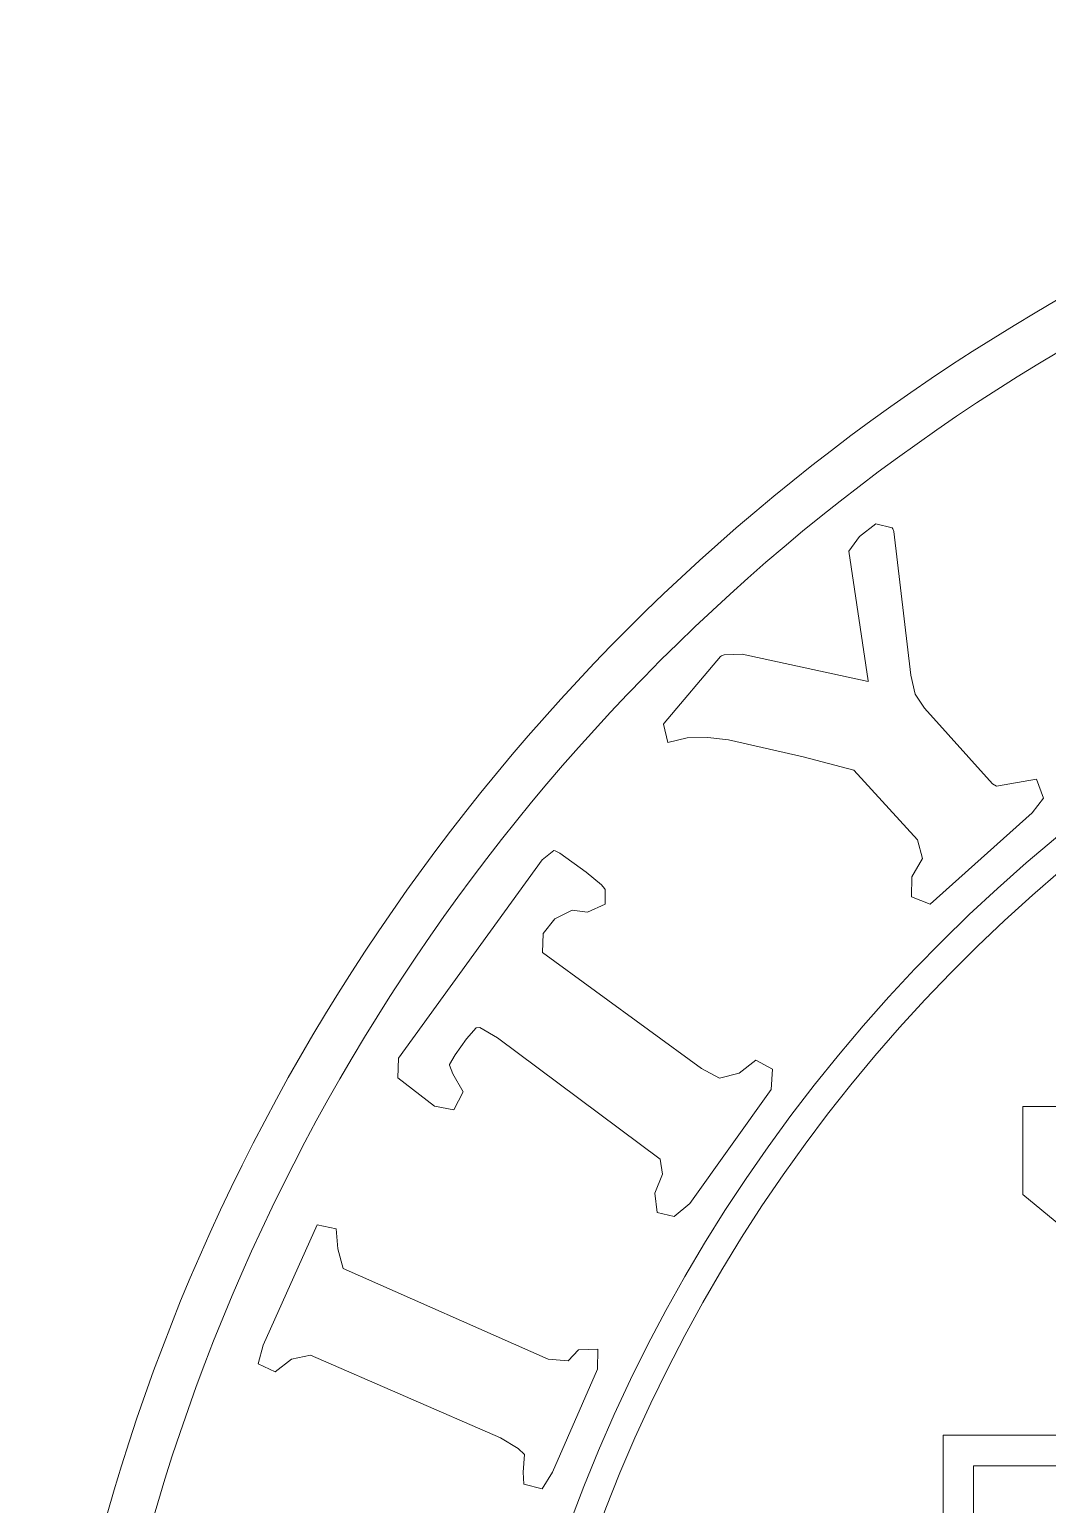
# Model space of a CAD drawing. Extents: x 0 to 34, y 0 to 22.
# Drawn here: x 31.35 to 31.798, y 2.25 to 2.9 of the extents above; entities that cross this region are included whole.
import ezdxf

# ---------------------------------------------------------------- set-up
doc = ezdxf.new("R2010")
doc.units = 0
doc.header["$LTSCALE"] = 0.01
doc.header["$MEASUREMENT"] = 0
doc.layers.get('0').update_dxf_attribs({"lineweight": 20})
doc.layers.add('G-ANNO-LOGO-COA~', color=7, linetype='Continuous', lineweight=20)

# ---------------------------------------------------------------- blocks, each defined once
blk = doc.blocks.new('LOGO_COA')
at = {"color": 0, "linetype": 'ByBlock', "lineweight": -2}
for points in [[(-0.49787, 0.2354), (-0.49787, 0.28086), (-0.43516, 0.28086)], [(-0.43517, 0.3641), (-0.46278, 0.38695), (-0.46278, 0.42569), (-0.42434, 0.42569)]]:
    blk.add_lwpolyline(points, dxfattribs=at)
for points in [[(-0.55946, 0.57959), (-0.59227, 0.58706), (-0.60134, 0.58806), (-0.61044, 0.58793), (-0.61899, 0.58584), (-0.6209, 0.59394), (-0.62064, 0.59438), (-0.59581, 0.62373), (-0.59539, 0.62404), (-0.59425, 0.6245), (-0.58621, 0.62485), (-0.53086, 0.61268), (-0.53081, 0.6131), (-0.53938, 0.67011), (-0.53461, 0.6766), (-0.52738, 0.6821), (-0.52023, 0.68042), (-0.51998, 0.68002), (-0.51955, 0.67878), (-0.51202, 0.61547), (-0.5101, 0.60717), (-0.50609, 0.601), (-0.47609, 0.56774), (-0.47431, 0.56671), (-0.45672, 0.56972), (-0.45369, 0.56136), (-0.45863, 0.55496), (-0.50356, 0.51471), (-0.51178, 0.51795), (-0.51159, 0.52681), (-0.50691, 0.53484), (-0.50916, 0.54304), (-0.53706, 0.57365)], [(-0.62361, 0.37893), (-0.62469, 0.38745), (-0.62135, 0.39581), (-0.62233, 0.40243), (-0.62241, 0.40251), (-0.69389, 0.45589), (-0.70174, 0.46047), (-0.70322, 0.46029), (-0.70331, 0.46023), (-0.70751, 0.45542), (-0.71257, 0.44836), (-0.71506, 0.44406), (-0.7151, 0.44387), (-0.71357, 0.44004), (-0.70909, 0.43206), (-0.71316, 0.42418), (-0.72163, 0.42579), (-0.7378, 0.43823), (-0.73755, 0.44697), (-0.67431, 0.53427), (-0.66919, 0.53841), (-0.66859, 0.53826), (-0.66654, 0.53721), (-0.65485, 0.52886), (-0.64824, 0.52316), (-0.64682, 0.52157), (-0.64656, 0.52114), (-0.64659, 0.51469), (-0.65437, 0.51117), (-0.66101, 0.51203), (-0.66875, 0.50819), (-0.67389, 0.50174), (-0.6742, 0.49346), (-0.60421, 0.44239), (-0.5962, 0.43808), (-0.58756, 0.44033), (-0.5803, 0.44599), (-0.5729, 0.442), (-0.57354, 0.43312), (-0.60925, 0.38287), (-0.61624, 0.37724)], [(-0.68487, 0.27512), (-0.69261, 0.27973), (-0.77617, 0.31613), (-0.78463, 0.31438), (-0.7918, 0.30878), (-0.7993, 0.31227), (-0.79707, 0.32054), (-0.77331, 0.37348), (-0.76487, 0.37181), (-0.76416, 0.3629), (-0.76185, 0.35424), (-0.67169, 0.3144), (-0.66288, 0.31368), (-0.65827, 0.31843), (-0.64979, 0.31885), (-0.64986, 0.30995), (-0.66972, 0.26469), (-0.67435, 0.25725), (-0.6823, 0.25941), (-0.68266, 0.26456), (-0.68206, 0.27239)], [(0.00036, -0.67772), (0.46028, -0.33239), (0.46103, 0.20285), (0.48006, 0.23963), (0.48006, 0.26743), (-0.48443, 0.26743), (-0.48443, 0.23954), (-0.4599, 0.20203), (-0.45868, -0.33227)]]:
    blk.add_lwpolyline(points, close=True, dxfattribs=at)
for radius in [0.89999, 0.87999, 0.70499]:
    blk.add_circle((0.0001, -0.00018), radius, dxfattribs=at)
blk.add_arc((0.0001, -0.00018), 0.69249, 90.84819, 269.75422, dxfattribs=at)

msp = doc.modelspace()

# ---------------------------------------------------------------- block references
at = {"layer": 'G-ANNO-LOGO-COA~'}
msp.add_blockref('LOGO_COA', (32.25, 2), dxfattribs=at)

doc.saveas('drawing.dxf')
